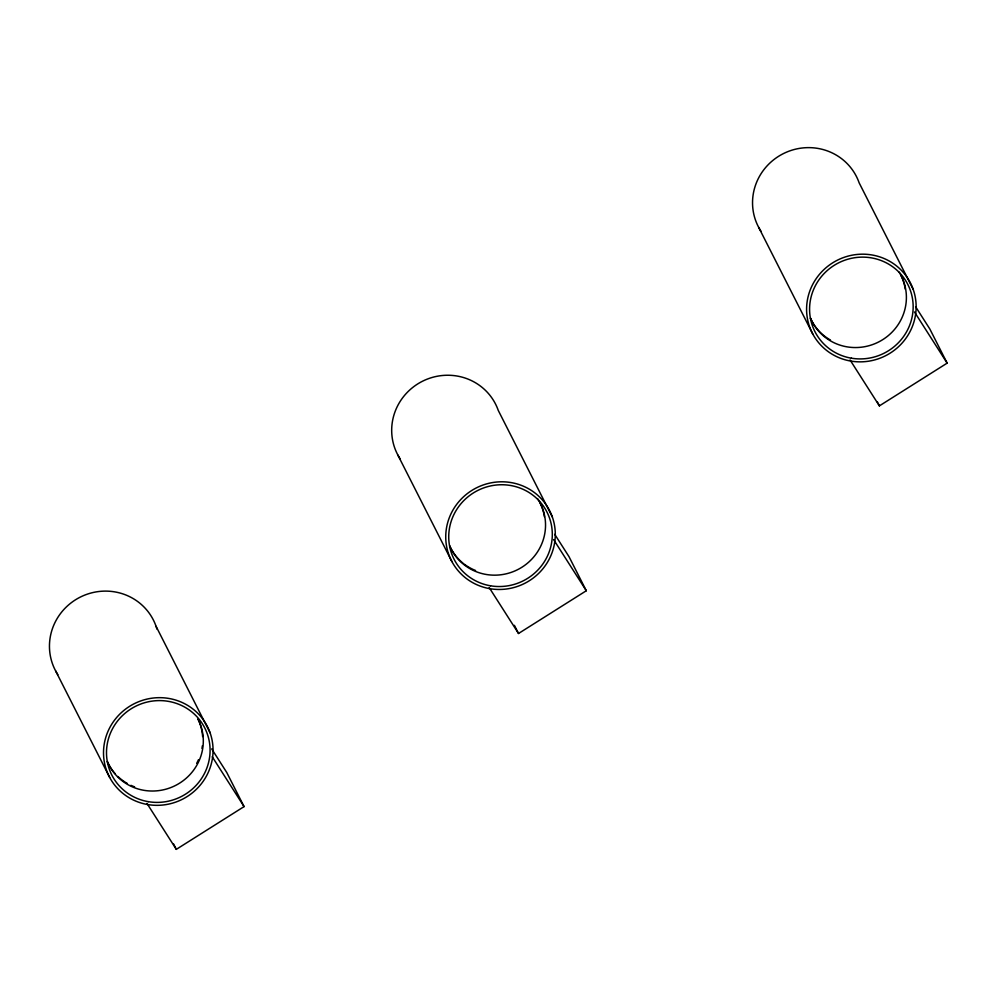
<?xml version="1.0" encoding="UTF-8"?>
<svg xmlns="http://www.w3.org/2000/svg" width="997" height="997" viewBox="0 0 997 997"><rect width="100%" height="100%" fill="white"/><g stroke="black" fill="none" stroke-linecap="round" stroke-linejoin="round"><path stroke-width="1.5" d="M146.97 803.432L176.307 849.357L244.066 806.61L226.768 772.513L211.688 748.897M489.191 587.569L518.527 633.494L586.298 590.747L569 556.65L554.743 534.342M850.055 359.954L879.379 405.879L947.15 363.132L929.852 329.035L915.607 306.727M914.473 311.961L947.15 363.132M553.609 539.576L586.298 590.747M212.224 756.748L244.066 806.61M913.202 289.404A55.097 53.502 -26.9 0 0 820.107 273.577A55.097 53.502 -26.9 0 0 850.802 361.076A55.097 53.502 -26.9 0 0 913.202 289.404L859.152 182.862A55.097 53.502 -26.9 0 0 783.754 153.426A55.097 53.502 -26.9 0 0 760.91 231.142M877.31 401.791L879.379 405.879M758.705 227.403L812.754 333.958M552.35 517.019A55.097 53.502 -26.9 0 0 459.256 501.192A55.097 53.502 -26.9 0 0 489.938 588.691A55.097 53.502 -26.9 0 0 552.35 517.019L498.288 410.477A55.097 53.502 -26.9 0 0 422.89 381.041A55.097 53.502 -26.9 0 0 400.059 458.757M514.377 625.318L518.527 633.494M397.84 455.018L451.903 561.573M156.068 626.328L210.118 732.882A55.097 53.502 -26.9 0 1 147.718 804.554A55.097 53.502 -26.9 0 1 117.035 717.055A55.097 53.502 -26.9 0 1 210.118 732.882M173.54 843.898L176.307 849.357M55.62 670.881L109.682 777.436M899.082 272.094A50.087 48.641 -26.9 0 1 879.08 341.747A50.087 48.641 -26.9 0 1 810.499 318.193M901.039 275.508A50.087 48.641 -26.9 0 1 905.276 289.192M830.476 340.064A50.087 48.641 -26.9 0 1 810.436 318.23M57.826 674.62A55.097 53.502 -26.9 0 1 82.016 596.268A55.097 53.502 -26.9 0 1 156.953 629.082M107.427 761.671A50.087 48.641 -26.9 0 0 174.188 786.122A50.087 48.641 -26.9 0 0 197.954 718.974A50.087 48.641 -26.9 0 1 202.628 736.571M202.366 745.768A50.087 48.641 -26.9 0 1 201.967 748.373M198.453 759.726A50.087 48.641 -26.9 0 1 196.683 763.303M134.583 786.845A50.087 48.641 -26.9 0 1 130.919 785.337M127.392 783.53A50.087 48.641 -26.9 0 1 117.908 776.526M115.178 773.709A50.087 48.641 -26.9 0 1 107.364 761.708M537.508 498.612A50.087 48.641 -26.9 0 1 518.814 569.05A50.087 48.641 -26.9 0 1 449.647 545.808A50.087 48.641 -26.9 0 0 463.094 563.255M540.175 503.124A50.087 48.641 -26.9 0 1 544.424 516.807M475.569 570.521A50.087 48.641 -26.9 0 1 464.128 564.065M851.376 358.185A52.093 50.585 -26.9 0 0 910.373 290.426A52.093 50.585 -26.9 0 0 822.363 275.459A52.093 50.585 -26.9 0 0 851.376 358.185M148.291 801.663A52.093 50.585 -26.9 0 0 207.301 733.904A52.093 50.585 -26.9 0 0 119.279 718.937A52.093 50.585 -26.9 0 0 148.291 801.663M490.524 585.8A52.093 50.585 -26.9 0 0 549.521 518.041A52.093 50.585 -26.9 0 0 461.511 503.074A52.093 50.585 -26.9 0 0 490.524 585.8"/></g></svg>
